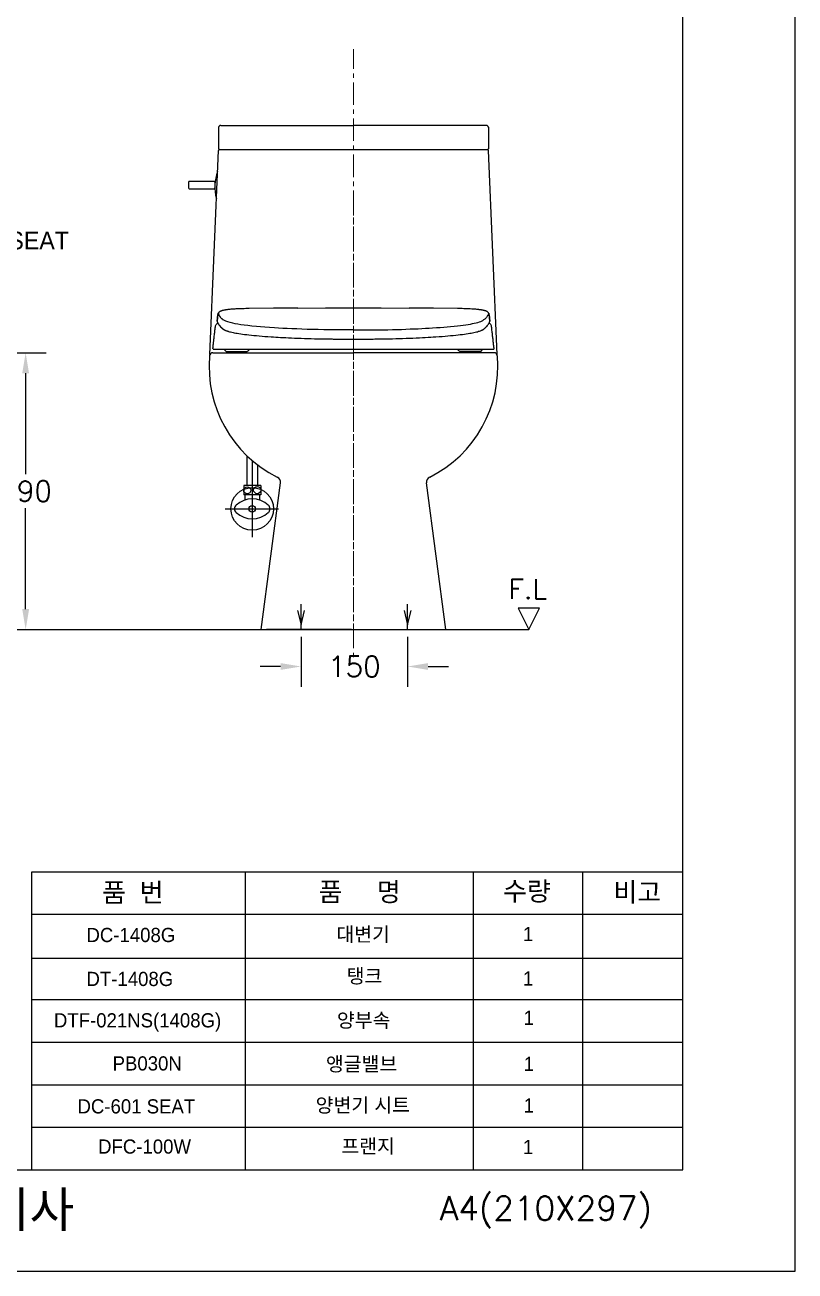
# Model space of a CAD drawing. Extents: x 66481 to 68906, y 58061 to 61491.
# Drawn here: x 67822 to 68906, y 58061 to 59816 of the extents above; entities that cross this region are included whole.
import ezdxf
from ezdxf.lldxf.tags import DXFTag

# ---------------------------------------------------------------- set-up
doc = ezdxf.new("R2010")
doc.units = 0
doc.header["$MEASUREMENT"] = 0
doc.linetypes.add('AM_ISO08W050', pattern=[18, 12, -1.5, 3, -1.5])
doc.linetypes.add('CENTER', pattern=[50.8, 31.75, -6.35, 6.35, -6.35])
doc.layers.get('0').update_dxf_attribs({"linetype": 'CONTINUOUS'})
doc.layers.get('Defpoints').update_dxf_attribs({"linetype": 'CONTINUOUS'})
for name, color, linetype in [('4', 3, 'CONTINUOUS'), ('CENTER', 1, 'CONTINUOUS'), ('Dim', 4, 'CONTINUOUS'), ('FAUCET', 4, 'CONTINUOUS'), ('LAYER_02', 7, 'CONTINUOUS'), ('LINE', 7, 'CONTINUOUS'), ('MAIN', 7, 'CONTINUOUS'), ('YA', 7, 'CONTINUOUS')]:
    doc.layers.add(name, color=color, linetype=linetype)
doc.layers.add('AM_6', color=2, linetype='CONTINUOUS', lineweight=30)
doc.layers.add('AM_7', color=4, linetype='AM_ISO08W050', lineweight=0)
doc.styles.add('h', font='', dxfattribs={"height": 30})
doc.styles.get("Standard").update_dxf_attribs({"font": 'txt.shx', "bigfont": 'ghs.shx'})
doc.styles.add('스타일1', font='txt.shx', dxfattribs={"bigfont": 'ghs.shx'})
doc.styles.get('h').set_extended_font_data('Haansoft Batang')
tags = doc.linetypes.add('Amconstr', pattern=[9999, 9999, 0]).pattern_tags.tags
tags[6:7] = [DXFTag(74, 4), DXFTag(75, 0), DXFTag(340, '0'), DXFTag(46, 1.0), DXFTag(50, 0.0), DXFTag(44, 0.0), DXFTag(45, 0.0)]
tags[4:5] = [DXFTag(74, 4), DXFTag(75, 0), DXFTag(340, '0'), DXFTag(46, 1.0), DXFTag(50, 0.0), DXFTag(44, 0.0), DXFTag(45, 0.0)]
doc.dimstyles.get("Standard").update_dxf_attribs({"dimtxt": 0.18, "dimasz": 0.18, "dimexe": 0.18, "dimexo": 0.0625, "dimgap": 0.09, "dimtad": 0, "dimtih": 1, "dimtoh": 1, "dimdec": 4, "dimzin": 0, "dimdsep": 46, "dimtxsty": 'Standard', "dimcen": 0.09, "dimadec": 0, "dimazin": 0, "dimtfac": 1, "dimtdec": 4, "dimtofl": 0, "dimtmove": 0, "dimatfit": 0, "dimfxl": 0, "dimtolj": 1, "dimtzin": 0, "dimarcsym": 0})

# ---------------------------------------------------------------- blocks, each defined once
blk = doc.blocks.new('*D40')
at = {"layer": 'Defpoints', "color": 0}
for p in [(67797.1, 59354.2), (67797.1, 58964.4), (67822.7, 58964.4)]:
    blk.add_point(p, dxfattribs=at)
at = {"layer": 'Dim', "color": 0, "lineweight": -2}
for p, q in [((67807.1, 59354.2), (67851.5, 59354.2)), ((67822.7, 59325.4), (67822.7, 59183.3)), ((67822.7, 58993.2), (67822.7, 59135.3)), ((67807.1, 58964.4), (67851.5, 58964.4))]:
    blk.add_line(p, q, dxfattribs=at)
at = {"layer": 'Dim', "color": 0}
for points in [[(67817.9, 59325.4), (67827.5, 59325.4), (67822.7, 59354.2)], [(67817.9, 58993.2), (67827.5, 58993.2), (67822.7, 58964.4)]]:
    blk.add_solid(points, dxfattribs=at)
at = {"layer": 'Dim', "color": 0, "insert": (67822.7, 59159.3), "char_height": 28.8, "attachment_point": 5}
blk.add_mtext('\\A1;390', dxfattribs=at)
blk = doc.blocks.new('*D41')
at = {"layer": 'Defpoints', "color": 0}
for p in [(68210.5, 58964.2), (68360.5, 58964.2), (68360.5, 58912.4)]:
    blk.add_point(p, dxfattribs=at)
at = {"layer": 'Dim', "color": 0, "lineweight": -2}
for p, q in [((68210.5, 58954.2), (68210.5, 58883.6)), ((68360.5, 58954.2), (68360.5, 58883.6)), ((68181.7, 58912.4), (68152.9, 58912.4)), ((68389.3, 58912.4), (68418.1, 58912.4))]:
    blk.add_line(p, q, dxfattribs=at)
at = {"layer": 'Dim', "color": 0}
for points in [[(68181.7, 58917.2), (68181.7, 58907.6), (68210.5, 58912.4)], [(68389.3, 58917.2), (68389.3, 58907.6), (68360.5, 58912.4)]]:
    blk.add_solid(points, dxfattribs=at)
at = {"layer": 'Dim', "color": 0, "insert": (68285.5, 58912.4), "char_height": 28.8, "attachment_point": 5}
blk.add_mtext('\\A1;150', dxfattribs=at)

msp = doc.modelspace()

# ---------------------------------------------------------------- linework, layer by layer
for p, q in [((68094.1, 59671.9), (68094.2, 59641.6)), ((68474.5, 59671.9), (68474.4, 59641.6))]:
    msp.add_line(p, q)
at = {"color": 0}
for p, q in [((68081.8, 59352), (68094.2, 59639.4)), ((68486.8, 59352), (68474.4, 59639.4))]:
    msp.add_line(p, q, dxfattribs=at)
at = {"color": 0, "ltscale": 50}
for p, q in [((68093.2, 59408), (68092.2, 59399.1)), ((68093.2, 59408), (68092.2, 59399.1)), ((68476.4, 59399.1), (68475.4, 59408)), ((68476.4, 59399.1), (68475.4, 59408)), ((68086.9, 59359.3), (68098.2, 59359.3)), ((68088.9, 59359.3), (68098.2, 59359.3)), ((68098.2, 59359.3), (68114.3, 59359.3)), ((68098.2, 59359.3), (68114.3, 59359.3)), ((68114.3, 59359.3), (68183, 59359.3)), ((68114.3, 59359.3), (68183, 59359.3)), ((68183, 59359.3), (68385.5, 59359.3)), ((68183, 59359.3), (68385.5, 59359.3)), ((68385.5, 59359.3), (68454.3, 59359.3)), ((68385.5, 59359.3), (68454.3, 59359.3)), ((68454.3, 59359.3), (68470.3, 59359.3)), ((68454.3, 59359.3), (68470.3, 59359.3)), ((68470.3, 59359.3), (68479.6, 59359.3)), ((68470.3, 59359.3), (68481.6, 59359.3))]:
    msp.add_line(p, q, dxfattribs=at)
for points in [[(68205.9, 59417.2), (68171.7, 59417), (68137.5, 59416.6)], [(68205.9, 59417.2), (68171.7, 59417), (68137.5, 59416.6)], [(68205.9, 59417.2), (68245.1, 59417.4), (68284.3, 59417.4)], [(68284.3, 59417.4), (68323.5, 59417.4), (68362.6, 59417.2)], [(68284.3, 59417.4), (68323.5, 59417.4), (68362.6, 59417.2)], [(68431, 59416.6), (68396.8, 59417), (68362.6, 59417.2)], [(68431, 59416.6), (68396.8, 59417), (68362.6, 59417.2)], [(68092.2, 59399), (68093.2, 59407.9)], [(68092.2, 59399), (68093.2, 59407.9)], [(68117, 59415.9), (68115.3, 59415.8), (68113.4, 59415.6), (68111.6, 59415.5), (68110, 59415.3), (68108.7, 59415.2), (68107.6, 59415.1), (68106.5, 59414.9), (68105.6, 59414.8), (68105.2, 59414.7), (68104.9, 59414.7), (68104.5, 59414.6), (68104.2, 59414.6), (68103.8, 59414.5), (68103.4, 59414.5), (68102.8, 59414.4), (68102.3, 59414.3), (68101.7, 59414.1), (68100.8, 59414), (68100.1, 59413.8), (68099.4, 59413.6), (68098.9, 59413.5), (68098.6, 59413.4), (68098.3, 59413.3), (68097.9, 59413.1), (68097.5, 59413), (68097.1, 59412.8), (68096.7, 59412.6), (68096.4, 59412.5), (68095.9, 59412.2), (68095.5, 59411.9), (68095, 59411.5), (68094.7, 59411.2), (68094.3, 59410.8), (68094.2, 59410.6), (68094, 59410.3), (68093.8, 59409.9), (68093.5, 59409.4), (68093.3, 59408.8), (68093.2, 59408.2)], [(68117, 59415.9), (68115.3, 59415.8), (68113.4, 59415.6), (68111.6, 59415.5), (68110, 59415.3), (68108.7, 59415.2), (68107.6, 59415.1), (68106.5, 59414.9), (68105.6, 59414.8), (68105.2, 59414.7), (68104.9, 59414.7), (68104.5, 59414.6), (68104.2, 59414.6), (68103.8, 59414.5), (68103.4, 59414.5), (68102.8, 59414.4), (68102.3, 59414.3), (68101.7, 59414.1), (68100.8, 59414), (68100.1, 59413.8), (68099.4, 59413.6), (68098.9, 59413.5), (68098.6, 59413.4), (68098.3, 59413.3), (68097.9, 59413.1), (68097.5, 59413), (68097.1, 59412.8), (68096.7, 59412.6), (68096.4, 59412.5), (68095.9, 59412.2), (68095.5, 59411.9), (68095, 59411.5), (68094.7, 59411.2), (68094.3, 59410.8), (68094.2, 59410.6), (68094, 59410.3), (68093.8, 59409.9), (68093.5, 59409.4), (68093.3, 59408.8), (68093.2, 59408.2)], [(68093.2, 59408), (68093.2, 59408.2)], [(68093.2, 59408), (68093.2, 59408.2)], [(68093.2, 59407.9), (68093.2, 59408)], [(68093.2, 59407.9), (68093.2, 59408)], [(68093.8, 59410), (68094, 59409.6), (68094.1, 59409.2), (68094.3, 59408.8), (68094.5, 59408.4), (68094.6, 59408), (68094.8, 59407.7), (68094.9, 59407.4), (68095.1, 59407), (68095.2, 59406.9), (68095.3, 59406.8), (68095.3, 59406.6), (68095.4, 59406.5), (68095.5, 59406.4), (68095.5, 59406.3), (68095.6, 59406.2), (68095.7, 59405.9), (68095.9, 59405.7), (68096, 59405.5), (68096.2, 59405.2), (68096.4, 59405), (68096.6, 59404.7), (68096.8, 59404.5), (68097, 59404.2), (68097.2, 59403.9), (68097.5, 59403.6), (68097.7, 59403.4), (68098, 59403.1), (68098.3, 59402.8), (68098.6, 59402.5), (68099, 59402.2), (68099.3, 59401.9), (68099.7, 59401.6), (68100.1, 59401.3), (68100.5, 59401), (68100.9, 59400.7)], [(68093.8, 59410), (68094, 59409.6), (68094.1, 59409.2), (68094.3, 59408.8), (68094.5, 59408.4), (68094.6, 59408), (68094.8, 59407.7), (68094.9, 59407.4), (68095.1, 59407), (68095.2, 59406.9), (68095.3, 59406.8), (68095.3, 59406.6), (68095.4, 59406.5), (68095.5, 59406.4), (68095.5, 59406.3), (68095.6, 59406.2), (68095.7, 59405.9), (68095.9, 59405.7), (68096, 59405.5), (68096.2, 59405.2), (68096.4, 59405), (68096.6, 59404.7), (68096.8, 59404.5), (68097, 59404.2), (68097.2, 59403.9), (68097.5, 59403.6), (68097.7, 59403.4), (68098, 59403.1), (68098.3, 59402.8), (68098.6, 59402.5), (68099, 59402.2), (68099.3, 59401.9), (68099.7, 59401.6), (68100.1, 59401.3), (68100.5, 59401), (68100.9, 59400.7)], [(68284.3, 59386.4), (68275.8, 59386.4), (68267.4, 59386.4), (68259.1, 59386.5), (68250.8, 59386.6), (68242.7, 59386.7), (68234.7, 59386.9), (68226.9, 59387.1), (68219.2, 59387.3), (68211.8, 59387.5), (68204.6, 59387.8), (68197.7, 59388), (68191.1, 59388.3), (68184.8, 59388.7), (68178.9, 59389), (68173.1, 59389.4), (68166.2, 59389.8), (68159.7, 59390.3), (68153.4, 59390.8), (68147.6, 59391.3), (68141.3, 59391.9), (68135.6, 59392.5), (68130.3, 59393.1), (68125.5, 59393.8), (68121.3, 59394.4), (68117.7, 59395.1), (68114.5, 59395.8), (68110.6, 59396.7), (68107.3, 59397.7), (68104.6, 59398.7), (68102.5, 59399.6), (68100.9, 59400.7)], [(68284.3, 59386.4), (68275.8, 59386.4), (68267.4, 59386.4), (68259.1, 59386.5), (68250.8, 59386.6), (68242.7, 59386.7), (68234.7, 59386.9), (68226.9, 59387.1), (68219.2, 59387.3), (68211.8, 59387.5), (68204.6, 59387.8), (68197.7, 59388), (68191.1, 59388.3), (68184.8, 59388.7), (68178.9, 59389), (68173.1, 59389.4), (68166.2, 59389.8), (68159.7, 59390.3), (68153.4, 59390.8), (68147.6, 59391.3), (68141.3, 59391.9), (68135.6, 59392.5), (68130.3, 59393.1), (68125.5, 59393.8), (68121.3, 59394.4), (68117.7, 59395.1), (68114.5, 59395.8), (68110.6, 59396.7), (68107.3, 59397.7), (68104.6, 59398.7), (68102.5, 59399.6), (68100.9, 59400.7)], [(68137.5, 59416.6), (68135.3, 59416.5), (68132.9, 59416.5), (68130.5, 59416.4), (68128.2, 59416.4), (68126.1, 59416.3), (68124.1, 59416.2), (68122.2, 59416.1), (68120.4, 59416.1), (68118.8, 59416), (68117.2, 59415.9), (68117, 59415.9)], [(68137.5, 59416.6), (68135.3, 59416.5), (68132.9, 59416.5), (68130.5, 59416.4), (68128.2, 59416.4), (68126.1, 59416.3), (68124.1, 59416.2), (68122.2, 59416.1), (68120.4, 59416.1), (68118.8, 59416), (68117.2, 59415.9), (68117, 59415.9)], [(68137.5, 59416.6), (68137.5, 59416.6)], [(68137.5, 59416.6), (68137.5, 59416.6)], [(68137.5, 59416.6), (68137.5, 59416.6)], [(68137.5, 59416.6), (68137.5, 59416.6)], [(68137.5, 59416.6), (68137.5, 59416.6)], [(68137.5, 59416.6), (68137.5, 59416.6)], [(68284.3, 59386.4), (68291.3, 59386.4), (68298.3, 59386.4), (68305.3, 59386.5), (68312.2, 59386.5), (68319.1, 59386.6), (68325.9, 59386.7), (68332.6, 59386.8), (68339.1, 59387), (68345.6, 59387.2), (68351.8, 59387.3), (68358, 59387.5), (68363.9, 59387.8), (68369.7, 59388), (68375.3, 59388.2), (68380.6, 59388.5), (68385.8, 59388.8), (68390.7, 59389.1), (68395.4, 59389.4), (68401, 59389.7), (68406.3, 59390.1), (68411.4, 59390.5), (68416.3, 59390.9), (68421, 59391.3), (68425.9, 59391.8), (68430.6, 59392.3), (68434.9, 59392.7), (68438.9, 59393.2), (68442.7, 59393.7), (68446, 59394.2), (68449, 59394.8), (68451.7, 59395.3), (68454.1, 59395.8), (68456.9, 59396.5), (68459.5, 59397.1), (68461.7, 59397.8), (68463.7, 59398.5), (68465.3, 59399.2), (68466.6, 59399.9), (68467.6, 59400.7)], [(68284.3, 59386.4), (68291.3, 59386.4), (68298.3, 59386.4), (68305.3, 59386.5), (68312.2, 59386.5), (68319.1, 59386.6), (68325.9, 59386.7), (68332.6, 59386.8), (68339.1, 59387), (68345.6, 59387.2), (68351.8, 59387.3), (68358, 59387.5), (68363.9, 59387.8), (68369.7, 59388), (68375.3, 59388.2), (68380.6, 59388.5), (68385.8, 59388.8), (68390.7, 59389.1), (68395.4, 59389.4), (68401, 59389.7), (68406.3, 59390.1), (68411.4, 59390.5), (68416.3, 59390.9), (68421, 59391.3), (68425.9, 59391.8), (68430.6, 59392.3), (68434.9, 59392.7), (68438.9, 59393.2), (68442.7, 59393.7), (68446, 59394.2), (68449, 59394.8), (68451.7, 59395.3), (68454.1, 59395.8), (68456.9, 59396.5), (68459.5, 59397.1), (68461.7, 59397.8), (68463.7, 59398.5), (68465.3, 59399.2), (68466.6, 59399.9), (68467.6, 59400.7)], [(68446, 59416.2), (68444.5, 59416.2), (68442.1, 59416.3), (68439.5, 59416.4), (68437.4, 59416.5), (68435.2, 59416.5), (68433, 59416.5), (68431, 59416.6)], [(68446, 59416.2), (68444.5, 59416.2), (68442.1, 59416.3), (68439.5, 59416.4), (68437.4, 59416.5), (68435.2, 59416.5), (68433, 59416.5), (68431, 59416.6)], [(68475.3, 59408.2), (68475.2, 59409), (68474.9, 59409.7), (68474.6, 59410.3), (68474.3, 59410.7), (68474.1, 59411), (68473.9, 59411.2), (68473.7, 59411.4), (68473.2, 59411.8), (68472.7, 59412.2), (68472.2, 59412.5), (68471.7, 59412.7), (68471.3, 59412.9), (68470.9, 59413), (68470.5, 59413.2), (68470.1, 59413.3), (68469.8, 59413.4), (68469.4, 59413.5), (68469, 59413.6), (68468.5, 59413.8), (68467.9, 59413.9), (68467.3, 59414), (68466.8, 59414.2), (68466.2, 59414.3), (68465.6, 59414.4), (68465, 59414.5), (68464.6, 59414.6), (68464.2, 59414.6), (68463.7, 59414.7), (68463.2, 59414.8), (68462.7, 59414.8), (68462.1, 59414.9), (68461.4, 59415), (68460.7, 59415.1), (68459.9, 59415.2), (68459, 59415.3), (68458, 59415.4), (68456.8, 59415.5), (68455.5, 59415.6), (68454.1, 59415.7), (68452.5, 59415.8), (68450.8, 59415.9), (68448.8, 59416), (68446.8, 59416.1), (68446, 59416.2)], [(68475.3, 59408.2), (68475.2, 59409), (68474.9, 59409.7), (68474.6, 59410.3), (68474.3, 59410.7), (68474.1, 59411), (68473.9, 59411.2), (68473.7, 59411.4), (68473.2, 59411.8), (68472.7, 59412.2), (68472.2, 59412.5), (68471.7, 59412.7), (68471.3, 59412.9), (68470.9, 59413), (68470.5, 59413.2), (68470.1, 59413.3), (68469.8, 59413.4), (68469.4, 59413.5), (68469, 59413.6), (68468.5, 59413.8), (68467.9, 59413.9), (68467.3, 59414), (68466.8, 59414.2), (68466.2, 59414.3), (68465.6, 59414.4), (68465, 59414.5), (68464.6, 59414.6), (68464.2, 59414.6), (68463.7, 59414.7), (68463.2, 59414.8), (68462.7, 59414.8), (68462.1, 59414.9), (68461.4, 59415), (68460.7, 59415.1), (68459.9, 59415.2), (68459, 59415.3), (68458, 59415.4), (68456.8, 59415.5), (68455.5, 59415.6), (68454.1, 59415.7), (68452.5, 59415.8), (68450.8, 59415.9), (68448.8, 59416), (68446.8, 59416.1), (68446, 59416.2)], [(68474.7, 59410), (68474.7, 59410), (68474.3, 59408.8), (68473.8, 59407.7), (68473.2, 59406.6), (68472.6, 59405.6), (68472, 59404.7), (68471.4, 59403.9), (68470.7, 59403.2), (68470, 59402.5), (68469.2, 59401.8), (68468.4, 59401.2), (68467.6, 59400.7)], [(68474.7, 59410), (68474.7, 59410), (68474.3, 59408.8), (68473.8, 59407.7), (68473.2, 59406.6), (68472.6, 59405.6), (68472, 59404.7), (68471.4, 59403.9), (68470.7, 59403.2), (68470, 59402.5), (68469.2, 59401.8), (68468.4, 59401.2), (68467.6, 59400.7)], [(68475.4, 59408), (68475.3, 59408.2)], [(68475.4, 59408), (68475.3, 59408.2)], [(68475.4, 59407.9), (68475.4, 59408)], [(68475.4, 59407.9), (68475.4, 59408)], [(68475.4, 59407.9), (68476.4, 59399)], [(68475.4, 59407.9), (68476.4, 59399)], [(68086.4, 59360.7), (68086.6, 59362.3), (68086.7, 59363.9), (68086.9, 59365.4), (68087.1, 59367), (68087.3, 59368.4), (68087.4, 59369.5), (68087.5, 59370.6), (68087.6, 59371.9), (68087.8, 59373.3), (68088, 59374.9), (68088.2, 59376.5), (68088.3, 59377.9), (68088.5, 59379.7), (68088.7, 59381.3), (68088.9, 59382.8), (68089, 59384.3), (68089.2, 59386), (68089.4, 59387.6), (68089.6, 59389.3), (68089.8, 59391)], [(68089.8, 59391), (68090, 59392), (68090.4, 59393.1), (68091, 59394.1), (68091.8, 59395), (68092.8, 59395.8), (68093.3, 59396.1)], [(68092.2, 59399), (68092.2, 59398.8), (68092.2, 59398.7)], [(68092.2, 59399), (68092.2, 59398.8), (68092.2, 59398.7)], [(68092.2, 59398.9), (68092.2, 59398.9), (68092.2, 59398.8)], [(68092.2, 59398.9), (68092.2, 59398.9), (68092.2, 59398.8)], [(68092.2, 59398.7), (68092.2, 59398.6)], [(68092.2, 59398.7), (68092.2, 59398.6)], [(68092.2, 59398.6), (68092.2, 59398.6), (68092.3, 59398.4), (68092.4, 59398.2), (68092.4, 59398), (68092.5, 59397.8), (68092.6, 59397.6), (68092.6, 59397.5), (68092.7, 59397.3), (68092.7, 59397.2), (68092.8, 59397.1), (68092.8, 59397), (68092.9, 59396.9), (68092.9, 59396.8), (68093, 59396.7), (68093, 59396.6), (68093.1, 59396.4), (68093.2, 59396.3), (68093.3, 59396.1), (68093.4, 59395.9), (68093.5, 59395.7), (68093.6, 59395.5), (68093.8, 59395.2), (68094, 59394.9), (68094.2, 59394.6), (68094.4, 59394.3), (68094.6, 59394), (68094.8, 59393.7), (68095, 59393.4), (68096, 59392.1), (68097.1, 59390.9), (68098.4, 59389.7), (68098.6, 59389.5), (68098.9, 59389.3), (68099.1, 59389), (68099.3, 59388.9), (68099.4, 59388.8), (68099.6, 59388.6), (68099.8, 59388.5), (68099.9, 59388.4), (68100, 59388.2), (68100.2, 59388.1), (68100.3, 59388), (68100.4, 59388), (68100.5, 59387.9), (68100.6, 59387.8), (68100.7, 59387.7), (68100.8, 59387.6), (68101, 59387.5), (68101.2, 59387.4), (68101.4, 59387.2), (68101.6, 59387.1), (68101.9, 59386.9), (68102.2, 59386.8), (68102.4, 59386.7), (68102.6, 59386.5), (68102.8, 59386.4), (68103, 59386.3), (68103.3, 59386.2), (68103.5, 59386.1), (68103.7, 59386), (68104.2, 59385.8), (68104.7, 59385.6), (68105.3, 59385.4), (68105.8, 59385.2), (68106.4, 59385), (68107, 59384.8), (68107.7, 59384.6), (68108.3, 59384.4), (68109.8, 59384), (68111.3, 59383.6), (68113, 59383.2), (68114.7, 59382.8), (68116.5, 59382.4), (68118.5, 59382), (68120.7, 59381.7), (68123, 59381.3), (68125.5, 59380.9), (68128.1, 59380.5), (68130.9, 59380.2), (68133.9, 59379.8), (68137.1, 59379.5), (68140.5, 59379.1), (68144, 59378.7), (68147.7, 59378.4), (68151.6, 59378.1), (68155.5, 59377.7), (68159.6, 59377.4), (68163.8, 59377.1), (68168.2, 59376.8), (68171.5, 59376.6), (68174.8, 59376.4), (68178.2, 59376.2), (68181.7, 59376), (68185.3, 59375.8), (68189, 59375.6), (68192.7, 59375.4), (68197, 59375.2), (68201.4, 59375), (68205.9, 59374.8), (68210.6, 59374.7), (68215.3, 59374.5), (68219.9, 59374.4), (68224.5, 59374.2), (68229.3, 59374.1), (68234.1, 59374), (68238.9, 59373.9), (68243.8, 59373.8), (68248.4, 59373.7), (68252.9, 59373.7), (68254.4, 59373.7), (68255.8, 59373.6), (68257.2, 59373.6), (68258.9, 59373.6), (68260.7, 59373.6), (68262.7, 59373.6), (68264.8, 59373.6), (68267.1, 59373.5), (68269.6, 59373.5), (68272.3, 59373.5), (68275, 59373.5), (68277.9, 59373.5), (68281, 59373.5), (68284.3, 59373.5)], [(68092.2, 59398.6), (68092.2, 59398.6), (68092.3, 59398.4), (68092.4, 59398.2), (68092.4, 59398), (68092.5, 59397.8), (68092.6, 59397.6), (68092.6, 59397.5), (68092.7, 59397.3), (68092.7, 59397.2), (68092.8, 59397.1), (68092.8, 59397), (68092.9, 59396.9), (68092.9, 59396.8), (68093, 59396.7), (68093, 59396.6), (68093.1, 59396.4), (68093.2, 59396.3), (68093.3, 59396.1), (68093.4, 59395.9), (68093.5, 59395.7), (68093.6, 59395.5), (68093.8, 59395.2), (68094, 59394.9), (68094.2, 59394.6), (68094.4, 59394.3), (68094.6, 59394), (68094.8, 59393.7), (68095, 59393.4), (68096, 59392.1), (68097.1, 59390.9), (68098.4, 59389.7), (68098.6, 59389.5), (68098.9, 59389.3), (68099.1, 59389), (68099.3, 59388.9), (68099.4, 59388.8), (68099.6, 59388.6), (68099.8, 59388.5), (68099.9, 59388.4), (68100, 59388.2), (68100.2, 59388.1), (68100.3, 59388), (68100.4, 59388), (68100.5, 59387.9), (68100.6, 59387.8), (68100.7, 59387.7), (68100.8, 59387.6), (68101, 59387.5), (68101.2, 59387.4), (68101.4, 59387.2), (68101.6, 59387.1), (68101.9, 59386.9), (68102.2, 59386.8), (68102.4, 59386.7), (68102.6, 59386.5), (68102.8, 59386.4), (68103, 59386.3), (68103.3, 59386.2), (68103.5, 59386.1), (68103.7, 59386), (68104.2, 59385.8), (68104.7, 59385.6), (68105.3, 59385.4), (68105.8, 59385.2), (68106.4, 59385), (68107, 59384.8), (68107.7, 59384.6), (68108.3, 59384.4), (68109.8, 59384), (68111.3, 59383.6), (68113, 59383.2), (68114.7, 59382.8), (68116.5, 59382.4), (68118.5, 59382), (68120.7, 59381.7), (68123, 59381.3), (68125.5, 59380.9), (68128.1, 59380.5), (68130.9, 59380.2), (68133.9, 59379.8), (68137.1, 59379.5), (68140.5, 59379.1), (68144, 59378.7), (68147.7, 59378.4), (68151.6, 59378.1), (68155.5, 59377.7), (68159.6, 59377.4), (68163.8, 59377.1), (68168.2, 59376.8), (68171.5, 59376.6), (68174.8, 59376.4), (68178.2, 59376.2), (68181.7, 59376), (68185.3, 59375.8), (68189, 59375.6), (68192.7, 59375.4), (68197, 59375.2), (68201.4, 59375), (68205.9, 59374.8), (68210.6, 59374.7), (68215.3, 59374.5), (68219.9, 59374.4), (68224.5, 59374.2), (68229.3, 59374.1), (68234.1, 59374), (68238.9, 59373.9), (68243.8, 59373.8), (68248.4, 59373.7), (68252.9, 59373.7), (68254.4, 59373.7), (68255.8, 59373.6), (68257.2, 59373.6), (68258.9, 59373.6), (68260.7, 59373.6), (68262.7, 59373.6), (68264.8, 59373.6), (68267.1, 59373.5), (68269.6, 59373.5), (68272.3, 59373.5), (68275, 59373.5), (68277.9, 59373.5), (68281, 59373.5), (68284.3, 59373.5)], [(68284.3, 59373.5), (68287.8, 59373.5), (68291.1, 59373.5), (68294.2, 59373.5), (68297.2, 59373.5), (68299.9, 59373.5), (68302.5, 59373.5), (68304.7, 59373.6), (68306.8, 59373.6), (68308.7, 59373.6), (68310.4, 59373.6), (68312, 59373.6), (68314.5, 59373.7), (68317.1, 59373.7), (68319.6, 59373.7), (68322.2, 59373.8), (68324.7, 59373.8), (68329.6, 59373.9), (68334.5, 59374), (68339.3, 59374.1), (68344, 59374.2), (68348.7, 59374.4), (68353.3, 59374.5), (68358.3, 59374.7), (68363.2, 59374.9), (68368, 59375), (68372.6, 59375.2), (68377.1, 59375.5), (68381.4, 59375.7), (68385.4, 59375.9), (68389.3, 59376.1), (68393.1, 59376.3), (68396.7, 59376.6), (68400.3, 59376.8), (68404.8, 59377.1), (68409.1, 59377.4), (68413.3, 59377.8), (68417.3, 59378.1), (68421.1, 59378.4), (68424.8, 59378.8), (68428.2, 59379.1), (68431.5, 59379.5), (68434.7, 59379.8), (68437.7, 59380.2), (68440.6, 59380.5), (68443.2, 59380.9), (68445.7, 59381.3), (68448.1, 59381.7), (68450.2, 59382.1), (68452.1, 59382.4), (68453.9, 59382.8), (68455.6, 59383.2), (68457.3, 59383.6), (68458.9, 59384), (68460.4, 59384.5), (68461.8, 59384.9), (68463, 59385.3), (68464.2, 59385.8), (68464.6, 59385.9), (68464.9, 59386.1), (68465.3, 59386.2), (68465.6, 59386.4), (68465.8, 59386.5), (68466, 59386.6), (68466.2, 59386.7), (68466.5, 59386.8), (68466.7, 59386.9), (68466.9, 59387.1), (68467.1, 59387.2), (68467.3, 59387.3), (68467.5, 59387.5), (68467.7, 59387.6), (68467.8, 59387.7), (68468, 59387.8), (68468.1, 59387.9), (68468.2, 59388), (68468.3, 59388), (68468.4, 59388.1), (68468.5, 59388.2), (68468.6, 59388.3), (68468.7, 59388.4), (68468.9, 59388.5), (68469, 59388.7), (68469.2, 59388.8), (68469.3, 59388.9), (68469.6, 59389.2), (68469.9, 59389.4), (68470.1, 59389.6), (68470.3, 59389.9), (68471.2, 59390.7), (68472, 59391.5), (68472.9, 59392.5), (68473.7, 59393.5), (68473.9, 59393.9), (68474.1, 59394.2), (68474.4, 59394.6), (68474.6, 59394.9), (68474.8, 59395.3), (68474.9, 59395.5), (68475.1, 59395.7), (68475.2, 59395.9), (68475.3, 59396.2), (68475.4, 59396.4), (68475.5, 59396.6), (68475.6, 59396.8), (68475.7, 59396.9), (68475.7, 59397), (68475.8, 59397.1), (68475.8, 59397.3), (68475.9, 59397.4), (68476, 59397.6), (68476, 59397.7), (68476.1, 59397.9), (68476.2, 59398.1), (68476.2, 59398.3), (68476.3, 59398.6), (68476.3, 59398.6)], [(68284.3, 59373.5), (68287.8, 59373.5), (68291.1, 59373.5), (68294.2, 59373.5), (68297.2, 59373.5), (68299.9, 59373.5), (68302.5, 59373.5), (68304.7, 59373.6), (68306.8, 59373.6), (68308.7, 59373.6), (68310.4, 59373.6), (68312, 59373.6), (68314.5, 59373.7), (68317.1, 59373.7), (68319.6, 59373.7), (68322.2, 59373.8), (68324.7, 59373.8), (68329.6, 59373.9), (68334.5, 59374), (68339.3, 59374.1), (68344, 59374.2), (68348.7, 59374.4), (68353.3, 59374.5), (68358.3, 59374.7), (68363.2, 59374.9), (68368, 59375), (68372.6, 59375.2), (68377.1, 59375.5), (68381.4, 59375.7), (68385.4, 59375.9), (68389.3, 59376.1), (68393.1, 59376.3), (68396.7, 59376.6), (68400.3, 59376.8), (68404.8, 59377.1), (68409.1, 59377.4), (68413.3, 59377.8), (68417.3, 59378.1), (68421.1, 59378.4), (68424.8, 59378.8), (68428.2, 59379.1), (68431.5, 59379.5), (68434.7, 59379.8), (68437.7, 59380.2), (68440.6, 59380.5), (68443.2, 59380.9), (68445.7, 59381.3), (68448.1, 59381.7), (68450.2, 59382.1), (68452.1, 59382.4), (68453.9, 59382.8), (68455.6, 59383.2), (68457.3, 59383.6), (68458.9, 59384), (68460.4, 59384.5), (68461.8, 59384.9), (68463, 59385.3), (68464.2, 59385.8), (68464.6, 59385.9), (68464.9, 59386.1), (68465.3, 59386.2), (68465.6, 59386.4), (68465.8, 59386.5), (68466, 59386.6), (68466.2, 59386.7), (68466.5, 59386.8), (68466.7, 59386.9), (68466.9, 59387.1), (68467.1, 59387.2), (68467.3, 59387.3), (68467.5, 59387.5), (68467.7, 59387.6), (68467.8, 59387.7), (68468, 59387.8), (68468.1, 59387.9), (68468.2, 59388), (68468.3, 59388), (68468.4, 59388.1), (68468.5, 59388.2), (68468.6, 59388.3), (68468.7, 59388.4), (68468.9, 59388.5), (68469, 59388.7), (68469.2, 59388.8), (68469.3, 59388.9), (68469.6, 59389.2), (68469.9, 59389.4), (68470.1, 59389.6), (68470.3, 59389.9), (68471.2, 59390.7), (68472, 59391.5), (68472.9, 59392.5), (68473.7, 59393.5), (68473.9, 59393.9), (68474.1, 59394.2), (68474.4, 59394.6), (68474.6, 59394.9), (68474.8, 59395.3), (68474.9, 59395.5), (68475.1, 59395.7), (68475.2, 59395.9), (68475.3, 59396.2), (68475.4, 59396.4), (68475.5, 59396.6), (68475.6, 59396.8), (68475.7, 59396.9), (68475.7, 59397), (68475.8, 59397.1), (68475.8, 59397.3), (68475.9, 59397.4), (68476, 59397.6), (68476, 59397.7), (68476.1, 59397.9), (68476.2, 59398.1), (68476.2, 59398.3), (68476.3, 59398.6), (68476.3, 59398.6)], [(68478.8, 59391), (68478.6, 59392), (68478.2, 59393.1), (68477.6, 59394.1), (68476.7, 59395), (68475.8, 59395.8), (68475.2, 59396.1)], [(68476.4, 59399), (68476.4, 59398.8), (68476.3, 59398.6)], [(68476.4, 59399), (68476.4, 59398.8), (68476.3, 59398.6)], [(68476.3, 59398.6), (68476.4, 59398.7)], [(68476.3, 59398.6), (68476.4, 59398.7)], [(68476.4, 59399.2), (68476.4, 59399.1)], [(68476.4, 59398.9), (68476.4, 59399), (68476.4, 59399.2)], [(68476.4, 59399.2), (68476.4, 59399.1)], [(68476.4, 59398.9), (68476.4, 59399), (68476.4, 59399.2)], [(68476.4, 59399.1), (68476.4, 59399)], [(68476.4, 59399.1), (68476.4, 59399)], [(68482.2, 59360.7), (68482, 59362.3), (68481.8, 59363.9), (68481.6, 59365.4), (68481.5, 59367), (68481.3, 59368.4), (68481.2, 59369.5), (68481.1, 59370.6), (68480.9, 59371.9), (68480.8, 59373.3), (68480.6, 59374.9), (68480.4, 59376.5), (68480.2, 59377.9), (68480, 59379.7), (68479.9, 59381.3), (68479.7, 59382.8), (68479.5, 59384.3), (68479.3, 59386), (68479.2, 59387.6), (68479, 59389.3), (68478.8, 59391)], [(68086.5, 59359.8), (68086.4, 59360.1), (68086.4, 59360.7)], [(68086.5, 59359.8), (68086.5, 59359.6)], [(68086.5, 59359.6), (68086.6, 59359.4)], [(68086.5, 59359.6), (68086.6, 59359.4)], [(68104.5, 59356.7), (68104.2, 59356.9)], [(68104.2, 59356.9), (68104.2, 59356.9)], [(68104.2, 59356.9), (68104.3, 59356.9)], [(68104.5, 59356.7), (68104.2, 59356.9)], [(68104.2, 59356.9), (68104.2, 59356.9)], [(68104.2, 59356.9), (68104.3, 59356.9)], [(68104.3, 59356.9), (68104.5, 59356.7), (68105.2, 59356.3), (68105.9, 59356), (68106.5, 59355.9)], [(68104.3, 59356.9), (68104.5, 59356.7), (68105.2, 59356.3), (68105.9, 59356), (68106.5, 59355.9)], [(68132.6, 59355.9), (68132.8, 59355.9)], [(68132.6, 59355.9), (68132.8, 59355.9)], [(68132.7, 59355.9), (68133.1, 59355.9), (68133.4, 59355.9), (68133.6, 59355.9), (68133.7, 59355.9)], [(68132.8, 59355.9), (68133.1, 59355.9), (68133.4, 59355.9), (68133.6, 59355.9), (68133.7, 59355.9)], [(68133.7, 59355.9), (68134.5, 59356.1), (68135.2, 59356.4), (68135.8, 59356.8), (68136, 59356.9)], [(68133.7, 59355.9), (68134.5, 59356.1), (68135.2, 59356.4), (68135.8, 59356.8), (68136, 59356.9)], [(68135.9, 59356.8), (68136.4, 59357.3), (68136.9, 59357.8), (68137.4, 59358.6), (68137.9, 59359.3)], [(68135.9, 59356.8), (68136.4, 59357.3), (68136.9, 59357.8), (68137.4, 59358.6), (68137.9, 59359.3)], [(68432.7, 59356.8), (68432.2, 59357.3), (68431.7, 59357.8), (68431.1, 59358.6), (68430.7, 59359.3)], [(68432.7, 59356.8), (68432.2, 59357.3), (68431.7, 59357.8), (68431.1, 59358.6), (68430.7, 59359.3)], [(68434.8, 59355.9), (68434.1, 59356.1), (68433.4, 59356.4), (68432.7, 59356.8), (68432.6, 59356.9)], [(68434.8, 59355.9), (68434.1, 59356.1), (68433.4, 59356.4), (68432.7, 59356.8), (68432.6, 59356.9)], [(68435.8, 59355.9), (68435.5, 59355.9), (68435.2, 59355.9), (68434.9, 59355.9), (68434.8, 59355.9)], [(68435.8, 59355.9), (68435.5, 59355.9), (68435.2, 59355.9), (68434.9, 59355.9), (68434.8, 59355.9)], [(68436, 59355.9), (68435.8, 59355.9)], [(68436, 59355.9), (68435.8, 59355.9)], [(68461, 59355.9), (68461.1, 59355.9)], [(68461, 59355.9), (68461.1, 59355.9)], [(68461, 59355.9), (68461.1, 59355.9)], [(68461, 59355.9), (68461.1, 59355.9)], [(68462.1, 59355.9), (68461.9, 59355.9), (68461.7, 59355.9), (68461.4, 59355.9), (68461.1, 59355.9)], [(68462.1, 59355.9), (68461.9, 59355.9), (68461.7, 59355.9), (68461.4, 59355.9), (68461.1, 59355.9)], [(68461.9, 59355.9), (68461.7, 59355.9)], [(68461.9, 59355.9), (68461.7, 59355.9)], [(68462.1, 59355.9), (68461.9, 59355.9), (68461.9, 59355.9)], [(68462.1, 59355.9), (68461.9, 59355.9), (68461.9, 59355.9)], [(68464.3, 59356.9), (68464.1, 59356.7), (68463.4, 59356.3), (68462.7, 59356), (68462.1, 59355.9)], [(68464.3, 59356.9), (68464.1, 59356.7), (68463.4, 59356.3), (68462.7, 59356), (68462.1, 59355.9)], [(68462.1, 59355.9), (68462.1, 59355.9)], [(68462.1, 59355.9), (68462.1, 59355.9)], [(68464.1, 59356.7), (68464.3, 59356.9)], [(68464.1, 59356.7), (68464.3, 59356.9)], [(68464.3, 59356.9), (68464.3, 59356.9)], [(68464.3, 59356.9), (68464.3, 59356.9)], [(68464.3, 59356.9), (68464.3, 59356.9)], [(68464.3, 59356.9), (68464.3, 59356.9)], [(68481.6, 59359.3), (68481.8, 59359.3)], [(68481.8, 59359.3), (68482, 59359.4)], [(68482.1, 59359.6), (68482, 59359.4)], [(68482.1, 59359.8), (68482.2, 59360.1), (68482.2, 59360.7)], [(68482.1, 59359.8), (68482.1, 59359.6)]]:
    msp.add_lwpolyline(points, dxfattribs=at)
for centre, radius, start, end in [((68097.6, 59670.9), 3.64, 94.273, 165.185), ((68471, 59670.9), 3.64, 14.815, 85.727), ((68053.9, 59594.3), 1.94, 118.7096, 174.9548), ((68085, 59592.4), 4.58, 27.5013, 50.2923), ((68053.9, 59586.7), 1.94, 185.0452, 241.2904), ((68085, 59588.5), 4.58, 309.7077, 332.4987)]:
    msp.add_arc(centre, radius, start, end)
at = {"color": 0}
for centre, start, end in [((68095.8, 59642.1), 198.0503, 263.2403), ((68095.8, 59638.8), 96.7597, 161.9496), ((68472.8, 59642.1), 276.7597, 341.9496), ((68472.8, 59638.8), 18.0504, 83.2403), ((68083.4, 59352.5), 198.0504, 216.816), ((68485.2, 59352.5), 323.184, 341.9496)]:
    msp.add_arc(centre, 1.65, start, end, dxfattribs=at)
at = {"color": 0, "ltscale": 50}
for points in [[(68102.3, 59359.3), (68102.8, 59358.5), (68103.4, 59357.6), (68104.2, 59356.9)], [(68102.3, 59359.3), (68102.8, 59358.5), (68103.4, 59357.6), (68104.2, 59356.9)], [(68106.5, 59355.9), (68115.9, 59355.9), (68120.1, 59355.9), (68124.3, 59355.9), (68126.4, 59355.9)], [(68113.8, 59355.9), (68115.9, 59355.9), (68120.1, 59355.9), (68124.3, 59355.9), (68126.4, 59355.9)], [(68126.4, 59355.9), (68128.3, 59355.9), (68130.1, 59355.9), (68131.8, 59355.9)], [(68126.4, 59355.9), (68128.3, 59355.9), (68130.1, 59355.9), (68131.8, 59355.9)], [(68131.8, 59355.9), (68132.1, 59355.9), (68132.4, 59355.9), (68132.6, 59355.9)], [(68131.8, 59355.9), (68132.1, 59355.9), (68132.4, 59355.9), (68132.6, 59355.9)], [(68436.8, 59355.9), (68436.5, 59355.9), (68436.2, 59355.9), (68436, 59355.9)], [(68436.8, 59355.9), (68436.5, 59355.9), (68436.2, 59355.9), (68436, 59355.9)], [(68442.2, 59355.9), (68440.3, 59355.9), (68438.5, 59355.9), (68436.8, 59355.9)], [(68442.2, 59355.9), (68440.3, 59355.9), (68438.5, 59355.9), (68436.8, 59355.9)], [(68454.7, 59355.9), (68452.7, 59355.9), (68448.5, 59355.9), (68444.3, 59355.9), (68442.2, 59355.9)], [(68454.7, 59355.9), (68452.7, 59355.9), (68448.5, 59355.9), (68444.3, 59355.9), (68442.2, 59355.9)], [(68460.2, 59355.9), (68458.5, 59355.9), (68456.6, 59355.9), (68454.7, 59355.9)], [(68460.2, 59355.9), (68458.5, 59355.9), (68456.6, 59355.9), (68454.7, 59355.9)], [(68461, 59355.9), (68460.8, 59355.9), (68460.5, 59355.9), (68460.2, 59355.9)], [(68461, 59355.9), (68460.8, 59355.9), (68460.5, 59355.9), (68460.2, 59355.9)], [(68466.2, 59359.3), (68465.8, 59358.5), (68465.2, 59357.6), (68464.3, 59356.9)], [(68466.2, 59359.3), (68465.8, 59358.5), (68465.2, 59357.6), (68464.3, 59356.9)]]:
    msp.add_open_spline(points, degree=3, dxfattribs=at)
at = {"layer": '4', "color": 0}
for p, q in [((68210.5, 58964.2), (68210.5, 59000.1)), ((68360.5, 58964.2), (68360.5, 59000.1))]:
    msp.add_line(p, q, dxfattribs=at)
for points in [[(68205.5, 58991.3), (68210.5, 58971.3), (68215.5, 58991.3)], [(68355.5, 58991.3), (68360.5, 58971.3), (68365.5, 58991.3)]]:
    msp.add_lwpolyline(points, dxfattribs=at)
at = {"layer": 'AM_7', "color": 0, "linetype": 'CENTER'}
for p, q in [((68284.3, 58941.4), (68284.3, 59781.8)), ((68284.3, 59579.4), (68284.3, 58919.4))]:
    msp.add_line(p, q, dxfattribs=at)
at = {"layer": 'CENTER', "color": 0}
for p, q in [((68141.7, 59201.7), (68141.7, 59094.6)), ((68103.4, 59134.4), (68178.6, 59134.4))]:
    msp.add_line(p, q, dxfattribs=at)
at = {"layer": 'Dim', "color": 7}
for p, q in [((68097.3, 59674.5), (68284.3, 59674.6)), ((68471.2, 59674.5), (68284.3, 59674.6)), ((68095.6, 59640.5), (68473, 59640.5))]:
    msp.add_line(p, q, dxfattribs=at)
at = {"layer": 'Dim', "color": 0}
for p, q in [((68086.1, 59354.4), (68284.3, 59354.4)), ((68102.3, 59359.3), (68137.9, 59359.3)), ((68482.5, 59354.4), (68284.3, 59354.4)), ((67831.5, 58623.3), (68748, 58623.3)), ((68131.7, 58623.3), (68131.7, 58203.3)), ((68452.9, 58623.3), (68452.9, 58203.3)), ((68606.9, 58623.3), (68606.9, 58203.3)), ((67831.5, 58563.3), (68748, 58563.3)), ((67831.5, 58501.5), (68748, 58501.5)), ((67831.5, 58443.3), (68748, 58443.3)), ((67831.5, 58383.3), (68748, 58383.3)), ((67831.5, 58323.3), (68748, 58323.3))]:
    msp.add_line(p, q, dxfattribs=at)
for centre, start, end in [((68086.3, 59349.8), 93.3137, 180), ((68482.2, 59349.8), 0, 86.6863)]:
    msp.add_arc(centre, 4.64, start, end, dxfattribs=at)
at = {"layer": 'FAUCET', "color": 0}
for p, q in [((68052, 59594.4), (68052, 59586.5)), ((68053, 59596), (68088, 59596)), ((68089.1, 59594.6), (68089.1, 59586.4)), ((68053, 59585), (68088, 59585)), ((68053.8, 59585), (68088, 59585))]:
    msp.add_line(p, q, dxfattribs=at)
at = {"layer": 'LINE', "linetype": 'Amconstr'}
for p, q in [((68748, 58203.3), (68748, 61371.3)), ((67759.5, 58203.3), (67831.5, 58203.3))]:
    msp.add_line(p, q, dxfattribs=at)
at = {"layer": 'MAIN', "color": 0}
for p, q in [((68134.2, 59208.7), (68134.2, 59167.2)), ((68149.2, 59195.6), (68149.2, 59167.2)), ((68154.3, 58964.4), (68181.6, 59171)), ((68414.3, 58964.4), (68387, 59171)), ((68129.7, 59167.2), (68129.7, 59154.2)), ((68153.7, 59167.2), (68129.7, 59167.2)), ((68153.7, 59154.2), (68129.7, 59154.2)), ((68131.2, 59154.2), (68131.2, 59146.7)), ((68152.2, 59154.2), (68152.2, 59146.7)), ((68153.7, 59167.2), (68153.7, 59154.2)), ((67057.4, 58964.4), (68531.4, 58964.4)), ((68281.7, 58964.4), (68161.7, 58964.4)), ((68281.7, 58964.4), (68401.7, 58964.4))]:
    msp.add_line(p, q, dxfattribs=at)
msp.add_lwpolyline([(68546.4, 58994.4), (68516.4, 58994.4), (68531.4, 58964.4), (68546.4, 58994.4)], dxfattribs=at)
for centre, radius in [((68141.7, 59134.4), 30), ((68134.7, 59160.6), 5), ((68148.7, 59160.8), 5), ((68141.7, 59134.4), 4.5)]:
    msp.add_circle(centre, radius, dxfattribs=at)
at = {"layer": 'MAIN', "color": 7}
msp.add_arc((68152.2, 59587.9), 63.1, 159.8527, 195.2033, dxfattribs=at)
at = {"layer": 'MAIN', "color": 0}
for centre, radius, start, end in [((68255.2, 59334.7), 174.2, 175.0284, 243.2999), ((68313.4, 59334.7), 174.2, 296.7001, 4.9716), ((68173.6, 59171.8), 8, 354.4925, 65.6639), ((68394.9, 59171.8), 8, 114.3361, 185.5075), ((68123.7, 59134.4), 7, 132.501, 227.499), ((68141.7, 59114.8), 33.6, 47.499, 132.501), ((68159.7, 59134.4), 7, 312.501, 47.499), ((68141.7, 59154), 33.6, 227.499, 312.501)]:
    msp.add_arc(centre, radius, start, end, dxfattribs=at)
at = {"layer": 'YA', "color": 7}
for p, q in [((67831.5, 58203.3), (67831.5, 58623.3)), ((67831.5, 58263.3), (68748, 58263.3)), ((67831.5, 58203.3), (68748, 58203.3))]:
    msp.add_line(p, q, dxfattribs=at)
at = {"layer": 'YA', "color": 0}
msp.add_lwpolyline([(66480.6, 58060.8), (68906.1, 58060.8), (68906.1, 61491.1), (66480.6, 61491.1)], close=True, dxfattribs=at)

# ---------------------------------------------------------------- texts
at = {"layer": 'AM_6', "color": 0, "insert": (67685.6, 59512.2), "char_height": 25, "attachment_point": 4, "style": 'h'}
msp.add_mtext('{\\fGulim|b0|i0|c129|p50;DC-601SEAT}', dxfattribs=at)
at = {"layer": 'Dim', "color": 0, "attachment_point": 1, "style": '스타일1'}
for s, insert, char_height in [('{\\fGulim|b0|i0|c129|p50;품  번}', (67930.3, 58607.5), 26.746), ('{\\fGulim|b0|i0|c129|p50;품     명}', (68235.1, 58608.3), 26.746), ('{\\fGulim|b0|i0|c129|p50;수량}', (68494.9, 58609.2), 26.746), ('{\\fGulim|b0|i0|c129|p50;비고}', (68650.4, 58608), 26.746), ('{\\fGulim|b0|i0|c129|p50;1\\P}', (68523, 58545.5), 20), ('{\\fGulim|b0|i0|c129|p50;1\\P}', (68523, 58483), 20), ('{\\fGulim|b0|i0|c129|p50;1\\P}', (68523.9, 58427.6), 20), ('{\\fGulim|b0|i0|c129|p50;1\\P}', (68524, 58362.6), 20), ('{\\fGulim|b0|i0|c129|p50;1\\P}', (68524, 58304.1), 20), ('{\\fGulim|b0|i0|c129|p50;1\\P}', (68523, 58245.6), 20)]:
    msp.add_mtext(s, dxfattribs=dict(at, insert=insert, char_height=char_height))
for s, insert, char_height, width in [('{\\fGulim|b0|i0|c129|p50;DC-1408G}', (67908.3, 58544.2), 20, 147), ('{\\fGulim|b0|i0|c129|p50;대변기}', (68260.3, 58545.2), 20, 147), ('{\\fGulim|b0|i0|c129|p50;탱크}', (68274.7, 58486.4), 20, 147), ('{\\fGulim|b0|i0|c129|p50;DT-1408G}', (67908.3, 58482.3), 20, 147), ('{\\fGulim|b0|i0|c129|p50;DTF-021NS(1408G)}', (67862.5, 58424), 20, 147), ('{\\fGulim|b0|i0|c129|p50;양부속}', (68261, 58424.1), 20, 290), ('{\\fGulim|b0|i0|c129|p50;앵글밸브}', (68245.5, 58362.5), 20, 315), ('{\\fGulim|b0|i0|c129|p50;PB030N}', (67945.1, 58363.3), 20, 17), ('{\\fGulim|b0|i0|c129|p50;DC-601 SEAT}', (67895.7, 58302.8), 20, 239.458), ('{\\fGulim|b0|i0|c129|p50;양변기 시트}', (68231, 58304.5), 20, 212), ('{\\fGulim|b0|i0|c129|p50;DFC-100W}', (67924.7, 58246.2), 20, 17), ('{\\fGulim|b0|i0|c129|p50;프랜지}', (68267.2, 58246.7), 20, 212), ('{\\fGulim|b0|i0|c129|p50;       대림통상주식회사\\P}', (67261.9, 58172.5), 50, 1090)]:
    msp.add_mtext(s, dxfattribs=dict(at, insert=insert, char_height=char_height, width=width))
at = {"layer": 'LAYER_02', "color": 0}
msp.add_text('F.L', height=27.99, dxfattribs=at).set_placement((68502.7, 59007.6))
at = {"layer": 'YA', "color": 7}
msp.add_text('A4(210X297)', height=33.819, dxfattribs=at).set_placement((68405.9, 58132.4))

# ---------------------------------------------------------------- dimensions: what is measured, and where the dimension line sits
at = {"layer": 'Dim', "color": 0}
dim = msp.add_linear_dim(base=(67822.7, 58964.4), p1=(67797.1, 59354.2), p2=(67797.1, 58964.4), angle=90, dimstyle='Standard', override={"dimscale": 160, "dimgap": 0.06, "dimdec": 0, "dimatfit": 3}, dxfattribs=at)
dim.commit()
dim.dimension.update_dxf_attribs({"geometry": '*D40', "text_midpoint": (67822.7, 59159.3)})
dim = msp.add_linear_dim(base=(68360.5, 58912.4), p1=(68210.5, 58964.2), p2=(68360.5, 58964.2), dimstyle='Standard', override={"dimscale": 160, "dimgap": 0.06, "dimdec": 0, "dimatfit": 3}, dxfattribs=at)
dim.commit()
dim.dimension.update_dxf_attribs({"geometry": '*D41', "text_midpoint": (68285.5, 58912.4)})

doc.saveas('drawing.dxf')
